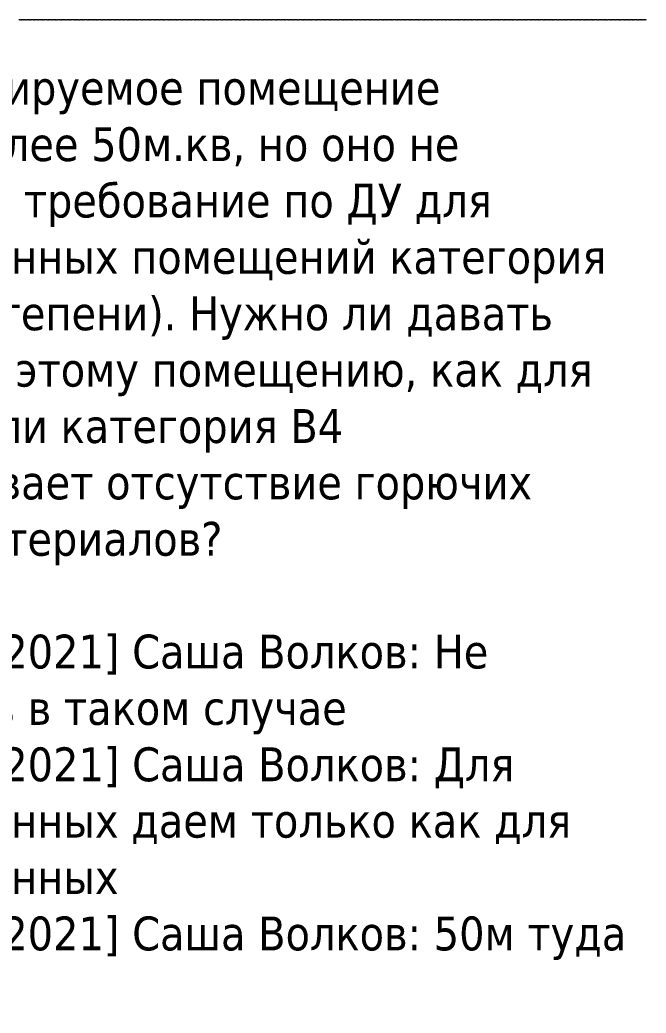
# Model space of a CAD drawing. Header units: millimetres. Extents: x -783640 to 8156175, y -1575894 to 1845315.
# Drawn here: x -561602 to -339565, y 1067789 to 1420225 of the extents above; entities that cross this region are included whole.
import ezdxf

# ---------------------------------------------------------------- set-up
doc = ezdxf.new("R2010")
doc.units = ezdxf.units.MM
doc.layers.add('экспертиза ДУ', color=1, linetype='Continuous', lineweight=0)
doc.layers.add('экспертиза ДУ пояснения', color=6, linetype='Continuous', lineweight=0)
doc.styles.add('ЭКСПЕРТИЗА', font='tahoma.ttf')

msp = doc.modelspace()

# ---------------------------------------------------------------- linework, layer by layer
at = {"layer": 'экспертиза ДУ'}
msp.add_lwpolyline([(-339530, 1420139, 0.5205671), (-339860, 1420139, 0.5205671), (-340190, 1420139, 0.5205671), (-340520, 1420139, 0.5205671), (-340849, 1420139, 0.5205671), (-341179, 1420139, 0.5205671), (-341509, 1420139, 0.5205671), (-341839, 1420139, 0.5205671), (-342169, 1420139, 0.5205671), (-342499, 1420139, 0.5205671), (-342829, 1420139, 0.5205671), (-343159, 1420139, 0.5205671), (-343489, 1420139, 0.5205671), (-343819, 1420139, 0.5205671), (-344149, 1420139, 0.5205671), (-344479, 1420139, 0.5205671), (-344809, 1420139, 0.5205671), (-345139, 1420139, 0.5205671), (-345469, 1420139, 0.5205671), (-345799, 1420139, 0.5205671), (-346129, 1420139, 0.5205671), (-346459, 1420139, 0.5205671), (-346789, 1420139, 0.5205671), (-347119, 1420139, 0.5205671), (-347449, 1420139, 0.5205671), (-347779, 1420139, 0.5205671), (-348109, 1420139, 0.5205671), (-348439, 1420139, 0.5205671), (-348769, 1420139, 0.5205671), (-349099, 1420139, 0.5205671), (-349428, 1420139, 0.5205671), (-349758, 1420139, 0.5205671), (-350088, 1420139, 0.5205671), (-350418, 1420139, 0.5205671), (-350748, 1420139, 0.5205671), (-351078, 1420139, 0.5205671), (-351408, 1420139, 0.5205671), (-351738, 1420139, 0.5205671), (-352068, 1420139, 0.5205671), (-352398, 1420139, 0.5205671), (-352728, 1420139, 0.5205671), (-353058, 1420139, 0.5205671), (-353388, 1420139, 0.5205671), (-353718, 1420139, 0.5205671), (-354048, 1420139, 0.5205671), (-354378, 1420139, 0.5205671), (-354708, 1420139, 0.5205671), (-355038, 1420139, 0.5205671), (-355368, 1420139, 0.5205671), (-355698, 1420139, 0.5205671), (-356028, 1420139, 0.5205671), (-356358, 1420139, 0.5205671), (-356688, 1420139, 0.5205671), (-357018, 1420139, 0.5205671), (-357348, 1420139, 0.5205671), (-357678, 1420139, 0.5205671), (-358007, 1420139, 0.5205671), (-358337, 1420139, 0.5205671), (-358667, 1420139, 0.5205671), (-358997, 1420139, 0.5205671), (-359327, 1420139, 0.5205671), (-359657, 1420139, 0.5205671), (-359987, 1420139, 0.5205671), (-360317, 1420139, 0.5205671), (-360647, 1420139, 0.5205671), (-360977, 1420139, 0.5205671), (-361307, 1420139, 0.5205671), (-361637, 1420139, 0.5205671), (-361967, 1420139, 0.5205671), (-362297, 1420139, 0.5205671), (-362627, 1420139, 0.5205671), (-362957, 1420139, 0.5205671), (-363287, 1420139, 0.5205671), (-363617, 1420139, 0.5205671), (-363947, 1420139, 0.5205671), (-364277, 1420139, 0.5205671), (-364607, 1420139, 0.5205671), (-364937, 1420139, 0.5205671), (-365267, 1420139, 0.5205671), (-365597, 1420139, 0.5205671), (-365927, 1420139, 0.5205671), (-366257, 1420139, 0.5205671), (-366586, 1420139, 0.5205671), (-366916, 1420139, 0.5205671), (-367246, 1420139, 0.5205671), (-367576, 1420139, 0.5205671), (-367906, 1420139, 0.5205671), (-368236, 1420139, 0.5205671), (-368566, 1420139, 0.5205671), (-368896, 1420139, 0.5205671), (-369226, 1420139, 0.5205671), (-369556, 1420139, 0.5205671), (-369886, 1420139, 0.5205671), (-370216, 1420139, 0.5205671), (-370546, 1420139, 0.5205671), (-370876, 1420139, 0.5205671), (-371206, 1420139, 0.5205671), (-371536, 1420139, 0.5205671), (-371866, 1420139, 0.5205671), (-372196, 1420139, 0.5205671), (-372526, 1420139, 0.5205671), (-372856, 1420139, 0.5205671), (-373186, 1420139, 0.5205671), (-373516, 1420139, 0.5205671), (-373846, 1420139, 0.5205671), (-374176, 1420139, 0.5205671), (-374506, 1420139, 0.5205671), (-374836, 1420139, 0.5205671), (-375165, 1420139, 0.5205671), (-375495, 1420139, 0.5205671), (-375825, 1420139, 0.5205671), (-376155, 1420139, 0.5205671), (-376485, 1420139, 0.5205671), (-376815, 1420139, 0.5205671), (-377145, 1420139, 0.5205671), (-377475, 1420139, 0.5205671), (-377805, 1420139, 0.5205671), (-378135, 1420139, 0.5205671), (-378465, 1420139, 0.5205671), (-378795, 1420139, 0.5205671), (-379125, 1420139, 0.5205671), (-379455, 1420139, 0.5205671), (-379785, 1420139, 0.5205671), (-380115, 1420139, 0.5205671), (-380445, 1420139, 0.5205671), (-380775, 1420139, 0.5205671), (-381105, 1420139, 0.5205671), (-381435, 1420139, 0.5205671), (-381765, 1420139, 0.5205671), (-382095, 1420139, 0.5205671), (-382425, 1420139, 0.5205671), (-382755, 1420139, 0.5205671), (-383085, 1420139, 0.5205671), (-383415, 1420139, 0.5205671), (-383744, 1420139, 0.5205671), (-384074, 1420139, 0.5205671), (-384404, 1420139, 0.5205671), (-384734, 1420139, 0.5205671), (-385064, 1420139, 0.5205671), (-385394, 1420139, 0.5205671), (-385724, 1420139, 0.5205671), (-386054, 1420139, 0.5205671), (-386384, 1420139, 0.5205671), (-386714, 1420139, 0.5205671), (-387044, 1420139, 0.5205671), (-387374, 1420139, 0.5205671), (-387704, 1420139, 0.5205671), (-388034, 1420139, 0.5205671), (-388364, 1420139, 0.5205671), (-388694, 1420139, 0.5205671), (-389024, 1420139, 0.5205671), (-389354, 1420139, 0.5205671), (-389684, 1420139, 0.5205671), (-390014, 1420139, 0.5205671), (-390344, 1420139, 0.5205671), (-390674, 1420139, 0.5205671), (-391004, 1420139, 0.5205671), (-391334, 1420139, 0.5205671), (-391664, 1420139, 0.5205671), (-391994, 1420139, 0.5205671), (-392323, 1420139, 0.5205671), (-392653, 1420139, 0.5205671), (-392983, 1420139, 0.5205671), (-393313, 1420139, 0.5205671), (-393643, 1420139, 0.5205671), (-393973, 1420139, 0.5205671), (-394303, 1420139, 0.5205671), (-394633, 1420139, 0.5205671), (-394963, 1420139, 0.5205671), (-395293, 1420139, 0.5205671), (-395623, 1420139, 0.5205671), (-395953, 1420139, 0.5205671), (-396283, 1420139, 0.5205671), (-396613, 1420139, 0.5205671), (-396943, 1420139, 0.5205671), (-397273, 1420139, 0.5205671), (-397603, 1420139, 0.5205671), (-397933, 1420139, 0.5205671), (-398263, 1420139, 0.5205671), (-398593, 1420139, 0.5205671), (-398923, 1420139, 0.5205671), (-399253, 1420139, 0.5205671), (-399583, 1420139, 0.5205671), (-399913, 1420139, 0.5205671), (-400243, 1420139, 0.5205671), (-400573, 1420139, 0.5205671), (-400902, 1420139, 0.5205671), (-401232, 1420139, 0.5205671), (-401562, 1420139, 0.5205671), (-401892, 1420139, 0.5205671), (-402222, 1420139, 0.5205671), (-402552, 1420139, 0.5205671), (-402882, 1420139, 0.5205671), (-403212, 1420139, 0.5205671), (-403542, 1420139, 0.5205671), (-403872, 1420139, 0.5205671), (-404202, 1420139, 0.5205671), (-404532, 1420139, 0.5205671), (-404862, 1420139, 0.5205671), (-405192, 1420139, 0.5205671), (-405522, 1420139, 0.5205671), (-405852, 1420139, 0.5205671), (-406182, 1420139, 0.5205671), (-406512, 1420139, 0.5205671), (-406842, 1420139, 0.5205671), (-407172, 1420139, 0.5205671), (-407502, 1420139, 0.5205671), (-407832, 1420139, 0.5205671), (-408162, 1420139, 0.5205671), (-408492, 1420139, 0.5205671), (-408822, 1420139, 0.5205671), (-409152, 1420139, 0.5205671), (-409481, 1420139, 0.5205671), (-409811, 1420139, 0.5205671), (-410141, 1420139, 0.5205671), (-410471, 1420139, 0.5205671), (-410801, 1420139, 0.5205671), (-411131, 1420139, 0.5205671), (-411461, 1420139, 0.5205671), (-411791, 1420139, 0.5205671), (-412121, 1420139, 0.5205671), (-412451, 1420139, 0.5205671), (-412781, 1420139, 0.5205671), (-413111, 1420139, 0.5205671), (-413441, 1420139, 0.5205671), (-413771, 1420139, 0.5205671), (-414101, 1420139, 0.5205671), (-414431, 1420139, 0.5205671), (-414761, 1420139, 0.5205671), (-415091, 1420139, 0.5205671), (-415421, 1420139, 0.5205671), (-415751, 1420139, 0.5205671), (-416081, 1420139, 0.5205671), (-416411, 1420139, 0.5205671), (-416741, 1420139, 0.5205671), (-417071, 1420139, 0.5205671), (-417401, 1420139, 0.5205671), (-417731, 1420139, 0.5205671), (-418060, 1420139, 0.5205671), (-418390, 1420139, 0.5205671), (-418720, 1420139, 0.5205671), (-419050, 1420139, 0.5205671), (-419380, 1420139, 0.5205671), (-419710, 1420139, 0.5205671), (-420040, 1420139, 0.5205671), (-420370, 1420139, 0.5205671), (-420700, 1420139, 0.5205671), (-421030, 1420139, 0.5205671), (-421360, 1420139, 0.5205671), (-421690, 1420139, 0.5205671), (-422020, 1420139, 0.5205671), (-422350, 1420139, 0.5205671), (-422680, 1420139, 0.5205671), (-423010, 1420139, 0.5205671), (-423340, 1420139, 0.5205671), (-423670, 1420139, 0.5205671), (-424000, 1420139, 0.5205671), (-424330, 1420139, 0.5205671), (-424660, 1420139, 0.5205671), (-424990, 1420139, 0.5205671), (-425320, 1420139, 0.5205671), (-425650, 1420139, 0.5205671), (-425980, 1420139, 0.5205671), (-426310, 1420139, 0.5205671), (-426639, 1420139, 0.5205671), (-426969, 1420139, 0.5205671), (-427299, 1420139, 0.5205671), (-427629, 1420139, 0.5205671), (-427959, 1420139, 0.5205671), (-428289, 1420139, 0.5205671), (-428619, 1420139, 0.5205671), (-428949, 1420139, 0.5205671), (-429279, 1420139, 0.5205671), (-429609, 1420139, 0.5205671), (-429939, 1420139, 0.5205671), (-430269, 1420139, 0.5205671), (-430599, 1420139, 0.5205671), (-430929, 1420139, 0.5205671), (-431259, 1420139, 0.5205671), (-431589, 1420139, 0.5205671), (-431919, 1420139, 0.5205671), (-432249, 1420139, 0.5205671), (-432579, 1420139, 0.5205671), (-432909, 1420139, 0.5205671), (-433239, 1420139, 0.5205671), (-433569, 1420139, 0.5205671), (-433899, 1420139, 0.5205671), (-434229, 1420139, 0.5205671), (-434559, 1420139, 0.5205671), (-434889, 1420139, 0.5205671), (-435218, 1420139, 0.5205671), (-435548, 1420139, 0.5205671), (-435878, 1420139, 0.5205671), (-436208, 1420139, 0.5205671), (-436538, 1420139, 0.5205671), (-436868, 1420139, 0.5205671), (-437198, 1420139, 0.5205671), (-437528, 1420139, 0.5205671), (-437858, 1420139, 0.5205671), (-438188, 1420139, 0.5205671), (-438518, 1420139, 0.5205671), (-438848, 1420139, 0.5205671), (-439178, 1420139, 0.5205671), (-439508, 1420139, 0.5205671), (-439838, 1420139, 0.5205671), (-440168, 1420139, 0.5205671), (-440498, 1420139, 0.5205671), (-440828, 1420139, 0.5205671), (-441158, 1420139, 0.5205671), (-441488, 1420139, 0.5205671), (-441818, 1420139, 0.5205671), (-442148, 1420139, 0.5205671), (-442478, 1420139, 0.5205671), (-442808, 1420139, 0.5205671), (-443138, 1420139, 0.5205671), (-443468, 1420139, 0.5205671), (-443797, 1420139, 0.5205671), (-444127, 1420139, 0.5205671), (-444457, 1420139, 0.5205671), (-444787, 1420139, 0.5205671), (-445117, 1420139, 0.5205671), (-445447, 1420139, 0.5205671), (-445777, 1420139, 0.5205671), (-446107, 1420139, 0.5205671), (-446437, 1420139, 0.5205671), (-446767, 1420139, 0.5205671), (-447097, 1420139, 0.5205671), (-447427, 1420139, 0.5205671), (-447757, 1420139, 0.5205671), (-448087, 1420139, 0.5205671), (-448417, 1420139, 0.5205671), (-448747, 1420139, 0.5205671), (-449077, 1420139, 0.5205671), (-449407, 1420139, 0.5205671), (-449737, 1420139, 0.5205671), (-450067, 1420139, 0.5205671), (-450397, 1420139, 0.5205671), (-450727, 1420139, 0.5205671), (-451057, 1420139, 0.5205671), (-451387, 1420139, 0.5205671), (-451717, 1420139, 0.5205671), (-452047, 1420139, 0.5205671), (-452376, 1420139, 0.5205671), (-452706, 1420139, 0.5205671), (-453036, 1420139, 0.5205671), (-453366, 1420139, 0.5205671), (-453696, 1420139, 0.5205671), (-454026, 1420139, 0.5205671), (-454356, 1420139, 0.5205671), (-454686, 1420139, 0.5205671), (-455016, 1420139, 0.5205671), (-455346, 1420139, 0.5205671), (-455676, 1420139, 0.5205671), (-456006, 1420139, 0.5205671), (-456336, 1420139, 0.5205671), (-456666, 1420139, 0.5205671), (-456996, 1420139, 0.5205671), (-457326, 1420139, 0.5205671), (-457656, 1420139, 0.5205671), (-457986, 1420139, 0.5205671), (-458316, 1420139, 0.5205671), (-458646, 1420139, 0.5205671), (-458976, 1420139, 0.5205671), (-459306, 1420139, 0.5205671), (-459636, 1420139, 0.5205671), (-459966, 1420139, 0.5205671), (-460296, 1420139, 0.5205671), (-460626, 1420139, 0.5205671), (-460955, 1420139, 0.5205671), (-461285, 1420139, 0.5205671), (-461615, 1420139, 0.5205671), (-461945, 1420139, 0.5205671), (-462275, 1420139, 0.5205671), (-462605, 1420139, 0.5205671), (-462935, 1420139, 0.5205671), (-463265, 1420139, 0.5205671), (-463595, 1420139, 0.5205671), (-463925, 1420139, 0.5205671), (-464255, 1420139, 0.5205671), (-464585, 1420139, 0.5205671), (-464915, 1420139, 0.5205671), (-465245, 1420139, 0.5205671), (-465575, 1420139, 0.5205671), (-465905, 1420139, 0.5205671), (-466235, 1420139, 0.5205671), (-466565, 1420139, 0.5205671), (-466895, 1420139, 0.5205671), (-467225, 1420139, 0.5205671), (-467555, 1420139, 0.5205671), (-467885, 1420139, 0.5205671), (-468215, 1420139, 0.5205671), (-468545, 1420139, 0.5205671), (-468875, 1420139, 0.5205671), (-469205, 1420139, 0.5205671), (-469534, 1420139, 0.5205671), (-469864, 1420139, 0.5205671), (-470194, 1420139, 0.5205671), (-470524, 1420139, 0.5205671), (-470854, 1420139, 0.5205671), (-471184, 1420139, 0.5205671), (-471514, 1420139, 0.5205671), (-471844, 1420139, 0.5205671), (-472174, 1420139, 0.5205671), (-472504, 1420139, 0.5205671), (-472834, 1420139, 0.5205671), (-473164, 1420139, 0.5205671), (-473494, 1420139, 0.5205671), (-473824, 1420139, 0.5205671), (-474154, 1420139, 0.5205671), (-474484, 1420139, 0.5205671), (-474814, 1420139, 0.5205671), (-475144, 1420139, 0.5205671), (-475474, 1420139, 0.5205671), (-475804, 1420139, 0.5205671), (-476134, 1420139, 0.5205671), (-476464, 1420139, 0.5205671), (-476794, 1420139, 0.5205671), (-477124, 1420139, 0.5205671), (-477454, 1420139, 0.5205671), (-477784, 1420139, 0.5205671), (-478113, 1420139, 0.5205671), (-478443, 1420139, 0.5205671), (-478773, 1420139, 0.5205671), (-479103, 1420139, 0.5205671), (-479433, 1420139, 0.5205671), (-479763, 1420139, 0.5205671), (-480093, 1420139, 0.5205671), (-480423, 1420139, 0.5205671), (-480753, 1420139, 0.5205671), (-481083, 1420139, 0.5205671), (-481413, 1420139, 0.5205671), (-481743, 1420139, 0.5205671), (-482073, 1420139, 0.5205671), (-482403, 1420139, 0.5205671), (-482733, 1420139, 0.5205671), (-483063, 1420139, 0.5205671), (-483393, 1420139, 0.5205671), (-483723, 1420139, 0.5205671), (-484053, 1420139, 0.5205671), (-484383, 1420139, 0.5205671), (-484713, 1420139, 0.5205671), (-485043, 1420139, 0.5205671), (-485373, 1420139, 0.5205671), (-485703, 1420139, 0.5205671), (-486033, 1420139, 0.5205671), (-486363, 1420139, 0.5205671), (-486693, 1420139, 0.5205671), (-487022, 1420139, 0.5205671), (-487352, 1420139, 0.5205671), (-487682, 1420139, 0.5205671), (-488012, 1420139, 0.5205671), (-488342, 1420139, 0.5205671), (-488672, 1420139, 0.5205671), (-489002, 1420139, 0.5205671), (-489332, 1420139, 0.5205671), (-489662, 1420139, 0.5205671), (-489992, 1420139, 0.5205671), (-490322, 1420139, 0.5205671), (-490652, 1420139, 0.5205671), (-490982, 1420139, 0.5205671), (-491312, 1420139, 0.5205671), (-491642, 1420139, 0.5205671), (-491972, 1420139, 0.5205671), (-492302, 1420139, 0.5205671), (-492632, 1420139, 0.5205671), (-492962, 1420139, 0.5205671), (-493292, 1420139, 0.5205671), (-493622, 1420139, 0.5205671), (-493952, 1420139, 0.5205671), (-494282, 1420139, 0.5205671), (-494612, 1420139, 0.5205671), (-494942, 1420139, 0.5205671), (-495272, 1420139, 0.5205671), (-495601, 1420139, 0.5205671), (-495931, 1420139, 0.5205671), (-496261, 1420139, 0.5205671), (-496591, 1420139, 0.5205671), (-496921, 1420139, 0.5205671), (-497251, 1420139, 0.5205671), (-497581, 1420139, 0.5205671), (-497911, 1420139, 0.5205671), (-498241, 1420139, 0.5205671), (-498571, 1420139, 0.5205671), (-498901, 1420139, 0.5205671), (-499231, 1420139, 0.5205671), (-499561, 1420139, 0.5205671), (-499891, 1420139, 0.5205671), (-500221, 1420139, 0.5205671), (-500551, 1420139, 0.5205671), (-500881, 1420139, 0.5205671), (-501211, 1420139, 0.5205671), (-501541, 1420139, 0.5205671), (-501871, 1420139, 0.5205671), (-502201, 1420139, 0.5205671), (-502531, 1420139, 0.5205671), (-502861, 1420139, 0.5205671), (-503191, 1420139, 0.5205671), (-503521, 1420139, 0.5205671), (-503851, 1420139, 0.5205671), (-504180, 1420139, 0.5205671), (-504510, 1420139, 0.5205671), (-504840, 1420139, 0.5205671), (-505170, 1420139, 0.5205671), (-505500, 1420139, 0.5205671), (-505830, 1420139, 0.5205671), (-506160, 1420139, 0.5205671), (-506490, 1420139, 0.5205671), (-506820, 1420139, 0.5205671), (-507150, 1420139, 0.5205671), (-507480, 1420139, 0.5205671), (-507810, 1420139, 0.5205671), (-508140, 1420139, 0.5205671), (-508470, 1420139, 0.5205671), (-508800, 1420139, 0.5205671), (-509130, 1420139, 0.5205671), (-509460, 1420139, 0.5205671), (-509790, 1420139, 0.5205671), (-510120, 1420139, 0.5205671), (-510450, 1420139, 0.5205671), (-510780, 1420139, 0.5205671), (-511110, 1420139, 0.5205671), (-511440, 1420139, 0.5205671), (-511770, 1420139, 0.5205671), (-512100, 1420139, 0.5205671), (-512430, 1420139, 0.5205671), (-512759, 1420139, 0.5205671), (-513089, 1420139, 0.5205671), (-513419, 1420139, 0.5205671), (-513749, 1420139, 0.5205671), (-514079, 1420139, 0.5205671), (-514409, 1420139, 0.5205671), (-514739, 1420139, 0.5205671), (-515069, 1420139, 0.5205671), (-515399, 1420139, 0.5205671), (-515729, 1420139, 0.5205671), (-516059, 1420139, 0.5205671), (-516389, 1420139, 0.5205671), (-516719, 1420139, 0.5205671), (-517049, 1420139, 0.5205671), (-517379, 1420139, 0.5205671), (-517709, 1420139, 0.5205671), (-518039, 1420139, 0.5205671), (-518369, 1420139, 0.5205671), (-518699, 1420139, 0.5205671), (-519029, 1420139, 0.5205671), (-519359, 1420139, 0.5205671), (-519689, 1420139, 0.5205671), (-520019, 1420139, 0.5205671), (-520349, 1420139, 0.5205671), (-520679, 1420139, 0.5205671), (-521009, 1420139, 0.5205671), (-521338, 1420139, 0.5205671), (-521668, 1420139, 0.5205671), (-521998, 1420139, 0.5205671), (-522328, 1420139, 0.5205671), (-522658, 1420139, 0.5205671), (-522988, 1420139, 0.5205671), (-523318, 1420139, 0.5205671), (-523648, 1420139, 0.5205671), (-523978, 1420139, 0.5205671), (-524308, 1420139, 0.5205671), (-524638, 1420139, 0.5205671), (-524968, 1420139, 0.5205671), (-525298, 1420139, 0.5205671), (-525628, 1420139, 0.5205671), (-525958, 1420139, 0.5205671), (-526288, 1420139, 0.5205671), (-526618, 1420139, 0.5205671), (-526948, 1420139, 0.5205671), (-527278, 1420139, 0.5205671), (-527608, 1420139, 0.5205671), (-527938, 1420139, 0.5205671), (-528268, 1420139, 0.5205671), (-528598, 1420139, 0.5205671), (-528928, 1420139, 0.5205671), (-529258, 1420139, 0.5205671), (-529588, 1420139, 0.5205671), (-529917, 1420139, 0.5205671), (-530247, 1420139, 0.5205671), (-530577, 1420139, 0.5205671), (-530907, 1420139, 0.5205671), (-531237, 1420139, 0.5205671), (-531567, 1420139, 0.5205671), (-531897, 1420139, 0.5205671), (-532227, 1420139, 0.5205671), (-532557, 1420139, 0.5205671), (-532887, 1420139, 0.5205671), (-533217, 1420139, 0.5205671), (-533547, 1420139, 0.5205671), (-533877, 1420139, 0.5205671), (-534207, 1420139, 0.5205671), (-534537, 1420139, 0.5205671), (-534867, 1420139, 0.5205671), (-535197, 1420139, 0.5205671), (-535527, 1420139, 0.5205671), (-535857, 1420139, 0.5205671), (-536187, 1420139, 0.5205671), (-536517, 1420139, 0.5205671), (-536847, 1420139, 0.5205671), (-537177, 1420139, 0.5205671), (-537507, 1420139, 0.5205671), (-537837, 1420139, 0.5205671), (-538167, 1420139, 0.5205671), (-538496, 1420139, 0.5205671), (-538826, 1420139, 0.5205671), (-539156, 1420139, 0.5205671), (-539486, 1420139, 0.5205671), (-539816, 1420139, 0.5205671), (-540146, 1420139, 0.5205671), (-540476, 1420139, 0.5205671), (-540806, 1420139, 0.5205671), (-541136, 1420139, 0.5205671), (-541466, 1420139, 0.5205671), (-541796, 1420139, 0.5205671), (-542126, 1420139, 0.5205671), (-542456, 1420139, 0.5205671), (-542786, 1420139, 0.5205671), (-543116, 1420139, 0.5205671), (-543446, 1420139, 0.5205671), (-543776, 1420139, 0.5205671), (-544106, 1420139, 0.5205671), (-544436, 1420139, 0.5205671), (-544766, 1420139, 0.5205671), (-545096, 1420139, 0.5205671), (-545426, 1420139, 0.5205671), (-545756, 1420139, 0.5205671), (-546086, 1420139, 0.5205671), (-546416, 1420139, 0.5205671), (-546746, 1420139, 0.5205671), (-547075, 1420139, 0.5205671), (-547405, 1420139, 0.5205671), (-547735, 1420139, 0.5205671), (-548065, 1420139, 0.5205671), (-548395, 1420139, 0.5205671), (-548725, 1420139, 0.5205671), (-549055, 1420139, 0.5205671), (-549385, 1420139, 0.5205671), (-549715, 1420139, 0.5205671), (-550045, 1420139, 0.5205671), (-550375, 1420139, 0.5205671), (-550705, 1420139, 0.5205671), (-551035, 1420139, 0.5205671), (-551365, 1420139, 0.5205671), (-551695, 1420139, 0.5205671), (-552025, 1420139, 0.5205671), (-552355, 1420139, 0.5205671), (-552685, 1420139, 0.5205671), (-553015, 1420139, 0.5205671), (-553345, 1420139, 0.5205671), (-553675, 1420139, 0.5205671), (-554005, 1420139, 0.5205671), (-554335, 1420139, 0.5205671), (-554665, 1420139, 0.5205671), (-554995, 1420139, 0.5205671), (-555325, 1420139, 0.5205671), (-555654, 1420139, 0.5205671), (-555984, 1420139, 0.5205671), (-556314, 1420139, 0.5205671), (-556644, 1420139, 0.5205671), (-556974, 1420139, 0.5205671), (-557304, 1420139, 0.5205671), (-557634, 1420139, 0.5205671), (-557964, 1420139, 0.5205671), (-558294, 1420139, 0.5205671), (-558624, 1420139, 0.5205671), (-558954, 1420139, 0.5205671), (-559284, 1420139, 0.5205671), (-559614, 1420139, 0.5205671), (-559944, 1420139, 0.5205671), (-560274, 1420139, 0.5205671), (-560604, 1420139, 0.5205671), (-560934, 1420139, 0.5205671), (-561264, 1420139, 0.5205671), (-561594, 1420139, 0.5205671), (-561924, 1420139, 0.5205671)], format="xyb", dxfattribs=at)

# ---------------------------------------------------------------- texts
at = {"layer": 'экспертиза ДУ пояснения', "color": 2, "lineweight": 0, "insert": (-668194, 1402128, 0), "char_height": 12000, "width": 324252.19, "attachment_point": 1, "style": 'ЭКСПЕРТИЗА'}
msp.add_mtext('\\A1; есть категорируемое помещение площадью более 50м.кв, но оно не попадает под требование по ДУ для производственных помещений категория В4(здание 3степени). Нужно ли давать требование к этому помещению, как для более 50м? или категория В4 предусматривает отсутствие горючих веществ и материалов?\\P\\P[19:36, 23.07.2021] Саша Волков: Не нужно давать в таком случае\\P[19:36, 23.07.2021] Саша Волков: Для производственных даем только как для производственных\\P[19:37, 23.07.2021] Саша Волков: 50м туда не надо', dxfattribs=at)

doc.saveas('drawing.dxf')
